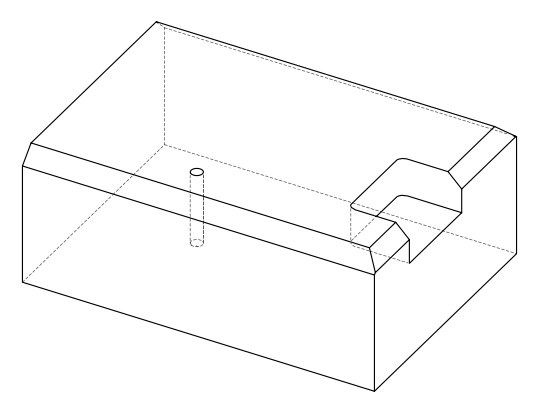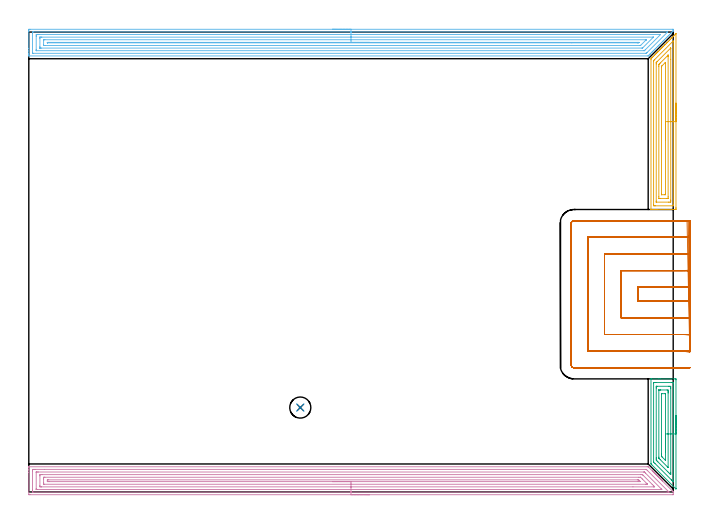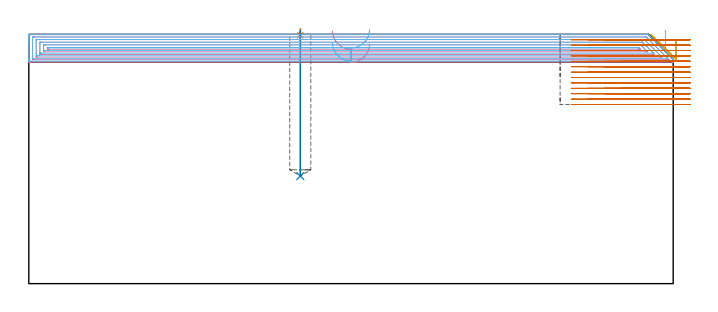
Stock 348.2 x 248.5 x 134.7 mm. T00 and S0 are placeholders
(PLAN: 7 operations, 3 tool changes, 67.3 min)
(1 SPOT_DRILL | STEP1POCKET | NXT0321_9005460120000 | 0.03 min | 0 mm3)
(2 DRILL_BLIND_HOLE_INTO_CENTER | STEP1POCKET | UGT0301_225 | 0.32 min | 7564 mm3)
(3 AREA_MILL | FG_CHAMFER_SURFACE | UGT0205_001 | 2.41 min | 6189 mm3)
(4 AREA_MILL_1 | FG_CHAMFER_SURFACE_1 | UGT0205_001 | 16.66 min | 38740 mm3)
(5 AREA_MILL_2 | FG_CHAMFER_SURFACE_2 | UGT0205_001 | 3.83 min | 9365 mm3)
(6 AREA_MILL_3 | FG_CHAMFER_SURFACE_3 | UGT0205_001 | 16.59 min | 35207 mm3)
(7 MILL_SLOT | SLOT_PARTIAL_RECTANGULAR | NXT0201_011 | Follow Part, ap 3, ae 75% | 27.5 min | 209746 mm3)
(TOOL NXT0321_9005460120000 | NC Spot Drill, 142deg, 12mm, Carbide, Uncoated | D12 PA142 FL30 Z2)
(TOOL UGT0301_225 | Twist Drill 11.4 mm | D11.4 PA118 FL92 Z2)
(TOOL UGT0205_001 | Chamfer Mill 20 x 3 x 45 deg. | D20 FL50 Z2)
(TOOL NXT0201_011 | ENDMILL 12mm [2P460-1200-NA 1630] | D12 FL38 Z6)
(OP 1 SPOT_DRILL)
G17 G21 G94 G90
T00 M6
G54
G17 G0 G90 X146.7 Y45.6 S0 M3
G43 Z144.7 H0
G94 G81 G98 Z134.209 F250. R137.7
G80
M5
M2
(OP 2 DRILL_BLIND_HOLE_INTO_CENTER)
G17 G21 G94 G90
T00 M6
G54
G17 G0 G90 X146.7 Y45.6 S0 M3
G43 Z144.7 H0
G94 G81 G98 Z58.1 F250. R136.7
G80
M5
M2
(OP 3 AREA_MILL)
G17 G21 G94 G90
T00 M6
G54
G17 G0 G90 X349.7 Y41.35 S1061 M3
G43 Z144.7 H0
Z131.2
G94 G1 Y41.312 Z130.328 F250.
Y41.198 Z129.463
Y41.009 Z128.612
Y40.747 Z127.78
Y40.413 Z126.974
Y40.01 Z126.2
Y39.541 Z125.464
Y39.01 Z124.772
Y38.421 Z124.129
Y37.778 Z123.54
Y37.086 Z123.008
Y36.35 Z122.54
Y35.576 Z122.137
Y34.77 Z121.803
Y33.938 Z121.541
Y33.086 Z121.352
Y32.221 Z121.238
Y31.35 Z121.2
Y1.788
X349.697 Y1.698 Z121.202
X349.691 Y1.616 Z121.205
X349.607 Y1.695 Z121.29
X349.481 Y1.819 Z121.418
X349.395 Y1.905 Z121.504
X336.65 Y14.65 Z134.25
X336.367 Y14.932 Z134.53
X336.204 Y15.095 Z134.69
X336.2 Y15.403 Z134.7
Y61.029
X336.204 Y61.092 Z134.69
X336.215 Y61.1 Z134.678
X336.372 Z134.526
X340.43 Z130.468
X341.175 Z129.719
X349.163 Z121.733
X349.539 Y61.097 Z121.357
X349.691 Y61.09 Z121.205
X349.699 Y60.937 Z121.199
X349.7 Y60.586 Z121.2
Y31.35
X348.286 Z122.614
X348.285 Y5.648 Z122.615
X348.275 Y5.486 Z122.625
X348.097 Y5.658 Z122.803
X347.388 Y6.362 Z123.512
X347.206 Y6.544 Z123.694
X338.347 Y15.403 Z132.553
X337.625 Y16.137 Z133.275
X337.615 Y16.289 Z133.285
Y16.299
Y58.824
X337.625 Y59.09 Z133.275
X338.227 Y59.098 Z132.673
X338.512 Y59.099 Z132.388
X339.113 Y59.1 Z131.787
X347.388 Y59.099 Z123.512
X347.992 Y59.096 Z122.908
X348.275 Y59.09 Z122.625
X348.285 Y58.814 Z122.615
X348.286 Y58.804 Z122.614
Y31.35
X346.872 Z124.028
X346.871 Y10.603 Z124.029
X346.87 Y10.087 Z124.03
X346.869 Y9.72 Z124.031
X346.865 Y9.365 Z124.035
X346.5 Y9.711 Z124.4
X346.114 Y10.087 Z124.786
X345.613 Y10.587 Z125.287
X345.225 Y10.973 Z125.675
X339.911 Y16.289 Z130.989
X339.4 Y16.805 Z131.5
X339.036 Y17.175 Z131.864
X339.032 Y17.542 Z131.868
X339.029 Y18.061 Z131.871
Y18.431
Y56.156
X339.03 Y56.525 Z131.87
X339.034 Y57.042 Z131.866
X339.035 Y57.079 Z131.865
X339.168 Y57.09 Z131.732
X339.284 Y57.097 Z131.616
X339.342 Y57.1 Z131.558
X339.4 Z131.5
X345.613 Z125.287
X346.445 Y57.097 Z124.455
X346.5 Y57.091 Z124.4
X346.865 Y57.042 Z124.035
X346.868 Y56.675 Z124.032
X346.871 Y56.156 Z124.029
Y55.786
X346.872 Y31.35 Z124.028
X345.457 Z125.443
Y13.372
X345.456 Y13.242 Z125.444
X345.454 Y13.211 Z125.446
X345.452 Y13.209 Z125.448
X345.446 Y13.211 Z125.454
X345.401 Y13.252 Z125.499
X345.017 Y13.631 Z125.883
X341.175 Y17.474 Z129.725
X340.589 Y18.061 Z130.311
X340.506 Y18.149 Z130.394
X340.458 Y18.202 Z130.442
X340.45 Y18.245 Z130.45
X340.447 Y18.426 Z130.453
X340.443 Y18.791 Z130.457
Y54.932
X340.444 Y55.024 Z130.456
X340.447 Y55.068 Z130.453
X340.449 Y55.085 Z130.451
X340.465 Y55.093 Z130.435
X341.175 Y55.099 Z129.725
X341.346 Y55.1 Z129.554
X344.897 Y55.099 Z126.003
X345.441 Y55.09 Z125.459
X345.454 Y54.543 Z125.446
X345.456 Y54.384 Z125.444
X345.457 Y53.653 Z125.443
Y53.498
Y31.35
X344.043 Z126.857
X344.042 Y17.103 Z126.858
X344.041 Y17.086 Z126.859
X344.039 Y17.073 Z126.861
X344.037 Y17.072 Z126.863
X344.017 Y17.088 Z126.883
X343.924 Y17.175 Z126.976
X342.152 Y18.947 Z128.748
X342.062 Y19.039 Z128.838
X341.87 Y19.24 Z129.03
X341.862 Y19.628 Z129.038
X341.859 Y19.833 Z129.041
X341.857 Y20.037 Z129.043
Y20.719
Y52.612
X341.858 Y52.817 Z129.042
X341.861 Y53.023 Z129.039
X341.864 Y53.079 Z129.036
X341.869 Y53.091 Z129.031
X341.88 Y53.093 Z129.02
X341.94 Y53.097 Z128.96
X342.062 Y53.099 Z128.838
X343.838 Z127.062
X344. Y53.096 Z126.9
X344.028 Y53.093 Z126.872
X344.036 Y53.09 Z126.864
X344.038 Y53.063 Z126.862
X344.041 Y52.954 Z126.859
X344.043 Y52.818 Z126.857
Y52.612
Y31.35
Y30.478 Z126.895
Y29.613 Z127.009
Y28.762 Z127.198
Y27.93 Z127.46
Y27.124 Z127.794
Y26.35 Z128.197
Y25.614 Z128.665
Y24.922 Z129.196
Y24.279 Z129.786
Y23.689 Z130.429
Y23.158 Z131.121
Y22.69 Z131.857
Y22.287 Z132.631
Y21.953 Z133.437
Y21.691 Z134.269
Y21.502 Z135.12
Y21.388 Z135.985
Y21.35 Z136.857
G0 Z144.7
M5
M2
(OP 4 AREA_MILL_1)
G17 G21 G94 G90
T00 M6
G54
G17 G0 G90 X184.1 Y-1.5 S1061 M3
G43 Z144.7 H0
Z129.6
G94 G1 X184.062 Z128.729 F250.
X183.948 Z127.864
X183.759 Z127.012
X183.497 Z126.18
X183.163 Z125.374
X182.76 Z124.6
X182.291 Z123.864
X181.76 Z123.172
X181.171 Z122.529
X180.528 Z121.94
X179.836 Z121.409
X179.1 Z120.94
X178.326 Z120.537
X177.52 Z120.203
X176.688 Z119.941
X175.836 Z119.752
X174.972 Z119.638
X174.1 Z119.6
X0.63
X0.218 Y-1.495 Z119.603
X0.01 Y-1.492 Z119.606
X0. Y-1.28 Z119.817
Y10.468 Z131.563
Y11.874 Z132.971
Y12.235 Z133.33
Y13.207 Z134.307
X0.008 Y13.585 Z134.676
X0.009 Y13.597 Z134.688
X0.183 Y13.6 Z134.7
X334.158
X334.696 Y13.598 Z134.684
X334.735 Y13.566 Z134.664
X336.95 Y11.352 Z132.448
X337.055 Y11.246 Z132.345
X337.138 Y11.162 Z132.261
X337.245 Y11.057 Z132.153
X337.346 Y10.955 Z132.054
X337.436 Y10.864 Z131.963
X337.539 Y10.762 Z131.858
X337.637 Y10.663 Z131.763
X337.734 Y10.566 Z131.665
X337.834 Y10.468 Z131.564
X337.928 Y10.372 Z131.472
X338.033 Y10.268 Z131.367
X338.128 Y10.173 Z131.269
X338.219 Y10.081 Z131.181
X338.331 Y9.97 Z131.069
X338.423 Y9.879 Z130.975
X338.51 Y9.79 Z130.889
X338.629 Y9.672 Z130.771
X338.717 Y9.584 Z130.68
X338.801 Y9.499 Z130.598
X338.927 Y9.374 Z130.473
X339.012 Y9.29 Z130.386
X339.092 Y9.208 Z130.307
X339.225 Y9.076 Z130.175
X339.306 Y8.995 Z130.091
X339.384 Y8.917 Z130.016
X339.523 Y8.778 Z129.877
X339.601 Y8.701 Z129.797
X339.675 Y8.626 Z129.725
X339.821 Y8.479 Z129.579
X339.895 Y8.406 Z129.503
X339.966 Y8.335 Z129.434
X340.119 Y8.181 Z129.281
X340.19 Y8.112 Z129.208
X340.257 Y8.044 Z129.143
X340.417 Y7.883 Z128.982
X340.484 Y7.817 Z128.914
X340.548 Y7.752 Z128.851
X340.715 Y7.585 Z128.684
X340.779 Y7.523 Z128.619
X340.839 Y7.461 Z128.56
X341.013 Y7.287 Z128.386
X341.073 Y7.228 Z128.325
X341.13 Y7.17 Z128.269
X341.311 Y6.989 Z128.088
X341.368 Y6.934 Z128.03
X341.421 Y6.879 Z127.978
X341.609 Y6.691 Z127.79
X341.662 Y6.639 Z127.736
X341.712 Y6.588 Z127.687
X341.907 Y6.393 Z127.492
X341.957 Y6.345 Z127.442
X342.003 Y6.297 Z127.396
X342.205 Y6.095 Z127.194
X342.251 Y6.05 Z127.147
X342.294 Y6.006 Z127.105
X342.503 Y5.797 Z126.896
X347.868 Y0.432 Z121.531
X347.995 Y0.307 Z121.403
X348.167 Y0.13 Z121.229
X348.191 Y0.097 Z121.195
X348.195 Y0.086 Z121.184
X348.2 Y0.061 Z121.159
Y-1.199 Z119.897
Y-1.378 Z119.717
X348.197 Y-1.491 Z119.605
X348.018 Y-1.5 Z119.6
X174.1
Y-0.086 Z121.014
X2.367 Y-0.085 Z121.015
X2.025 Y-0.079 Z121.021
X2.01 Y0.032 Z121.132
X2.003 Y0.275 Z121.375
X2.001 Y0.749 Z121.849
X2. Y1.161 Z122.261
X2.001 Y11.352 Z132.452
X2.003 Y11.762 Z132.862
X2.01 Y12.171 Z133.271
X2.418 Y12.184 Z133.284
X2.469 Y12.185 Z133.285
X3.312 Y12.186 Z133.286
X8.468
X333.314
X333.525 Y12.183 Z133.283
X333.629 Y12.181 Z133.281
X333.651 Y12.179 Z133.279
X333.699 Y12.139 Z133.239
X333.803 Y12.04 Z133.14
X334.158 Y11.692 Z132.792
X345.782 Y0.067 Z121.167
X345.868 Y-0.023 Z121.077
X345.882 Y-0.042 Z121.058
X345.903 Y-0.079 Z121.021
X345.782 Y-0.083 Z121.017
X345.731 Y-0.085 Z121.015
X344.888 Y-0.086 Z121.014
X174.1
Y1.329 Z122.429
X4.513
X4.206 Y1.33 Z122.43
X4.104 Y1.332 Z122.432
X4.025 Y1.335 Z122.435
X4.01 Y1.339 Z122.439
X4.006 Y1.37 Z122.47
X4.003 Y1.428 Z122.528
X4.001 Y1.632 Z122.732
X4. Y1.836 Z122.936
X4.001 Y10.671 Z131.771
X4.006 Y10.739 Z131.839
X4.01 Y10.761 Z131.861
X4.018 Y10.765 Z131.865
X4.053 Y10.767 Z131.867
X4.206 Y10.77 Z131.87
X4.793 Y10.771 Z131.871
X5.101 Y10.772 Z131.872
X332.369 Y10.771 Z131.871
X332.472 Y10.77 Z131.87
X332.553 Y10.768 Z131.868
X332.605 Y10.765 Z131.865
X332.646 Y10.743 Z131.843
X332.928 Y10.468 Z131.568
X333.264 Y10.137 Z131.237
X341.767 Y1.632 Z122.732
X341.915 Y1.48 Z122.58
X342.03 Y1.359 Z122.459
X342.05 Y1.335 Z122.435
X342.013 Y1.333 Z122.433
X341.926 Y1.331 Z122.431
X341.618 Y1.329 Z122.429
X341.311
X174.1
Y2.743 Z123.843
X6.889
X6.658 Y2.744 Z123.844
X6.132 Y2.748 Z123.848
X6.011 Y2.75 Z123.85
X6.007 Y2.959 Z124.059
X6. Y3.394 Z124.494
Y8.695 Z129.795
X6.008 Y9.14 Z130.24
X6.013 Y9.35 Z130.45
X6.229 Y9.353 Z130.453
X6.889 Y9.357 Z130.457
X7.119
X330.811
X331.475 Y9.353 Z130.453
X331.569 Y9.35 Z130.45
X331.592 Y9.347 Z130.447
X331.617 Y9.327 Z130.427
X331.668 Y9.279 Z130.379
X331.865 Y9.086 Z130.186
X336.84 Y4.111 Z125.211
X337.55 Y3.399 Z124.499
X337.734 Y3.212 Z124.312
X338.172 Y2.75 Z123.85
X337.734 Y2.745 Z123.845
X337.504 Y2.744 Z123.844
X326.454 Y2.743 Z123.843
X174.1
Y4.157 Z125.257
X8.55
X8.295 Y4.159 Z125.259
X8.125 Y4.162 Z125.262
X8.009 Y4.166 Z125.266
X8.007 Y4.188 Z125.288
X8.004 Y4.283 Z125.383
X8. Y4.952 Z126.052
Y5.166 Z126.266
Y6.719 Z127.819
X8.001 Y7.602 Z128.702
X8.003 Y7.817 Z128.917
X8.007 Y7.9 Z129.
X8.01 Y7.936 Z129.036
X8.168 Y7.939 Z129.039
X8.422 Y7.942 Z129.042
X8.55 Y7.943 Z129.043
X8.677
X329.687
X330.456 Y7.941 Z129.041
X330.517 Y7.939 Z129.039
X330.545 Y7.936 Z129.036
X330.581 Y7.911 Z129.011
X330.681 Y7.817 Z128.917
X331.475 Y7.027 Z128.127
X334.158 Y4.343 Z125.443
X334.215 Y4.283 Z125.383
X334.27 Y4.219 Z125.319
X334.312 Y4.163 Z125.263
X334.281 Y4.161 Z125.261
X334.158 Y4.159 Z125.259
X333.391 Y4.157 Z125.257
X333.264
X174.1
Y5.571 Z126.671
X10.95
X10.466 Y5.573 Z126.673
X10.05 Y5.577 Z126.677
X10.01 Y5.579 Z126.679
X10.004 Y5.622 Z126.722
Y6.05 Z127.15
X10.007 Y6.503 Z127.603
X10.018 Y6.522 Z127.622
X10.042 Y6.525 Z127.625
X10.102 Y6.527 Z127.627
X10.223 Y6.528 Z127.628
X10.466 Y6.529 Z127.629
X328.793 Y6.528 Z127.628
X329.204 Y6.527 Z127.627
X329.444 Y6.524 Z127.624
X329.501 Y6.522 Z127.622
X329.572 Y6.468 Z127.568
X329.687 Y6.361 Z127.461
X329.997 Y6.05 Z127.15
X330.302 Y5.738 Z126.838
X330.445 Y5.578 Z126.678
X330.333 Y5.575 Z126.675
X330.17 Y5.573 Z126.673
X329.687 Y5.571 Z126.671
X329.277
X174.1
X173.228 Z126.709
X172.363 Z126.823
X171.512 Z127.012
X170.68 Z127.274
X169.874 Z127.608
X169.1 Z128.011
X168.364 Z128.48
X167.672 Z129.011
X167.029 Z129.6
X166.44 Z130.243
X165.908 Z130.935
X165.44 Z131.671
X165.037 Z132.445
X164.703 Z133.251
X164.441 Z134.083
X164.252 Z134.935
X164.138 Z135.8
X164.1 Z136.671
G0 Z144.7
M5
M2
(OP 5 AREA_MILL_2)
G17 G21 G94 G90
T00 M6
G54
G17 G0 G90 X349.7 Y210.1 S1061 M3
G43 Z144.7 H0
Z131.2
G94 G1 Y210.062 Z130.329 F250.
Y209.948 Z129.464
Y209.759 Z128.612
Y209.497 Z127.78
Y209.163 Z126.974
Y208.76 Z126.2
Y208.291 Z125.464
Y207.76 Z124.772
Y207.171 Z124.129
Y206.528 Z123.54
Y205.836 Z123.009
Y205.1 Z122.54
Y204.326 Z122.137
Y203.52 Z121.803
Y202.688 Z121.541
Y201.836 Z121.352
Y200.971 Z121.238
Y200.1 Z121.2
Y153.567
X349.699 Y153.214 Z121.201
X349.694 Y152.679 Z121.203
X349.692 Y152.608 Z121.206
X349.163 Y152.6 Z121.734
X339.4 Z131.495
X338.845 Z132.052
X338.512 Z132.384
X337.957 Z132.939
X337.625 Z133.27
X336.959 Z133.94
X336.603 Z134.297
X336.233 Y152.607 Z134.658
X336.203 Y152.61 Z134.688
X336.2 Y152.767 Z134.7
Y233.59
X336.207 Y234.1 Z134.693
X336.211 Y234.111 Z134.689
X336.582 Y234.483 Z134.317
X336.737 Y234.639 Z134.16
X337.181 Y235.081 Z133.719
X337.475 Y235.376 Z133.423
X337.625 Y235.526 Z133.272
X338.06 Y235.96 Z132.84
X338.368 Y236.269 Z132.53
X338.512 Y236.414 Z132.384
X338.931 Y236.831 Z131.969
X338.956 Y236.856 Z131.944
X339.261 Y237.162 Z131.637
X339.4 Y237.301 Z131.497
X339.803 Y237.703 Z131.097
X339.886 Y237.786 Z131.014
X340.154 Y238.055 Z130.744
X340.287 Y238.189 Z130.609
X340.674 Y238.574 Z130.226
X340.79 Y238.69 Z130.11
X341.047 Y238.948 Z129.851
X341.175 Y239.077 Z129.721
X341.546 Y239.446 Z129.354
X341.694 Y239.594 Z129.206
X341.94 Y239.841 Z128.958
X342.062 Y239.964 Z128.834
X342.417 Y240.317 Z128.482
X342.598 Y240.498 Z128.301
X342.833 Y240.734 Z128.065
X342.95 Y240.852 Z127.946
X343.289 Y241.189 Z127.611
X343.503 Y241.403 Z127.397
X343.727 Y241.627 Z127.172
X343.838 Y241.739 Z127.058
X344.407 Y242.307 Z126.493
X344.62 Y242.52 Z126.278
X344.725 Y242.627 Z126.171
X345.169 Y243.069 Z125.73
X345.613 Y243.514 Z125.283
X346.056 Y243.957 Z124.843
X346.5 Y244.402 Z124.396
X346.704 Y244.604 Z124.195
X346.775 Y244.675 Z124.125
X347.388 Y245.29 Z123.508
X347.597 Y245.497 Z123.302
X347.646 Y245.546 Z123.254
X348.275 Y246.177 Z122.621
X348.517 Y246.417 Z122.383
X349.163 Y247.065 Z121.733
X349.384 Y247.283 Z121.516
X349.607 Y247.507 Z121.292
X349.683 Y247.581 Z121.215
X349.694 Y247.583 Z121.204
X349.699 Y247.581 Z121.199
X349.7 Y200.1 Z121.2
X348.286 Z122.614
Y154.99
X348.275 Y154.61 Z122.625
X347.784 Y154.601 Z123.116
X338.512 Y154.6 Z132.388
X338.021 Y154.601 Z132.879
X337.625 Y154.61 Z133.275
X337.614 Y155. Z133.286
Y155.01
Y232.707
X337.625 Y233.063 Z133.275
X337.883 Y233.33 Z133.017
X338.139 Y233.59 Z132.761
X347.963 Y243.413 Z122.937
X348.122 Y243.568 Z122.778
X348.275 Y243.713 Z122.625
X348.285 Y243.413 Z122.615
X348.286 Y243.403 Z122.614
Y200.1
X346.871 Z124.029
Y157.679
X346.87 Y157.307 Z124.03
X346.866 Y156.786 Z124.034
X346.863 Y156.61 Z124.037
X346.683 Y156.603 Z124.217
X346.5 Y156.601 Z124.4
X345.798 Y156.6 Z125.102
X339.215 Y156.601 Z131.685
X339.091 Y156.604 Z131.809
X339.047 Y156.608 Z131.853
X339.034 Y156.613 Z131.866
X339.033 Y156.618 Z131.867
X339.03 Y156.662 Z131.87
X339.029 Y156.786 Z131.871
Y157.16
Y231.283
X339.033 Y231.804 Z131.867
X339.035 Y231.989 Z131.865
X339.04 Y232.029 Z131.86
X339.062 Y232.056 Z131.838
X339.104 Y232.101 Z131.796
X339.4 Y232.4 Z131.5
X339.547 Y232.548 Z131.353
X346.842 Y239.841 Z124.058
X346.853 Y239.848 Z124.047
X346.857 Y239.849 Z124.043
X346.864 Y239.841 Z124.036
X346.869 Y239.614 Z124.031
X346.87 Y239.469 Z124.03
X346.871 Y233.765 Z124.029
Y200.1
X345.457 Z125.443
Y159.465
X345.453 Y158.733 Z125.447
X345.45 Y158.626 Z125.45
X345.446 Y158.609 Z125.454
X345.423 Y158.606 Z125.477
X345.37 Y158.603 Z125.53
X345.155 Y158.601 Z125.745
X344.725 Y158.6 Z126.175
X341.147 Z129.753
X340.736 Y158.606 Z130.164
X340.53 Y158.61 Z130.37
X340.45 Y158.624 Z130.45
X340.443 Y159.465 Z130.457
Y230.018
X340.447 Y230.75 Z130.453
X340.45 Y230.911 Z130.45
X340.457 Y230.996 Z130.443
X340.526 Y231.07 Z130.374
X340.633 Y231.182 Z130.267
X340.769 Y231.319 Z130.131
X341.175 Y231.726 Z129.725
X345.361 Y235.912 Z125.539
X345.425 Y235.974 Z125.475
X345.447 Y235.991 Z125.453
X345.45 Z125.45
X345.453 Y235.985 Z125.447
X345.455 Y235.919 Z125.445
X345.457 Y235.532 Z125.443
Y235.376
Y200.1
X344.043 Z126.857
Y161.045
X344.041 Y160.838 Z126.859
X344.037 Y160.701 Z126.863
X344.033 Y160.61 Z126.867
X343.999 Y160.607 Z126.901
X343.838 Y160.603 Z127.062
X343.597 Y160.6 Z127.303
X341.97 Z128.93
X341.913 Y160.602 Z128.987
X341.882 Y160.605 Z129.018
X341.87 Y160.609 Z129.03
X341.864 Y160.633 Z129.036
X341.859 Y161.045 Z129.041
X341.857 Y161.252 Z129.043
Y229.331
X341.858 Y229.674 Z129.042
X341.861 Y229.846 Z129.039
X341.864 Y229.929 Z129.036
X341.877 Y229.967 Z129.023
X341.919 Y230.018 Z128.981
X341.99 Y230.091 Z128.91
X342.062 Y230.164 Z128.838
X343.838 Y231.939 Z127.062
X343.906 Y232.004 Z126.994
X344.032 Y232.122 Z126.868
X344.036 Y232.01 Z126.864
X344.041 Y231.804 Z126.859
X344.043 Y231.597 Z126.857
Y200.1
Y199.228 Z126.895
Y198.363 Z127.009
Y197.512 Z127.198
Y196.68 Z127.46
Y195.874 Z127.794
Y195.1 Z128.197
Y194.364 Z128.665
Y193.672 Z129.196
Y193.029 Z129.786
Y192.439 Z130.429
Y191.908 Z131.121
Y191.44 Z131.857
Y191.037 Z132.631
Y190.703 Z133.437
Y190.441 Z134.269
Y190.252 Z135.12
Y190.138 Z135.985
Y190.1 Z136.857
G0 Z144.7
M5
M2
(OP 6 AREA_MILL_3)
G17 G21 G94 G90
T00 M6
G54
G17 G0 G90 X164.1 Y250. S1061 M3
G43 Z144.7 H0
Z130.3
G94 G1 X164.138 Z129.429 F250.
X164.252 Z128.564
X164.441 Z127.712
X164.703 Z126.88
X165.037 Z126.074
X165.44 Z125.3
X165.908 Z124.564
X166.44 Z123.872
X167.029 Z123.229
X167.672 Z122.64
X168.364 Z122.109
X169.1 Z121.64
X169.874 Z121.237
X170.68 Z120.903
X171.512 Z120.641
X172.364 Z120.452
X173.228 Z120.338
X174.1 Z120.3
X348.017
X348.076 Y249.998 Z120.302
X348.2 Y249.991 Z120.305
Y249.559 Z120.74
Y249.459 Z120.839
X348.199 Y249.11 Z121.187
X348.166 Y249.066 Z121.233
X347.964 Y248.864 Z121.435
X347.868 Y248.768 Z121.531
X347.673 Y248.571 Z121.725
X347.095 Y247.995 Z122.305
X346.974 Y247.874 Z122.425
X346.785 Y247.683 Z122.613
X346.226 Y247.126 Z123.174
X345.897 Y246.795 Z123.501
X345.356 Y246.256 Z124.044
X345.009 Y245.907 Z124.389
X344.487 Y245.387 Z124.913
X344.121 Y245.02 Z125.277
X343.617 Y244.517 Z125.783
X343.233 Y244.132 Z126.165
X342.748 Y243.648 Z126.652
X342.346 Y243.244 Z127.053
X341.878 Y242.778 Z127.522
X341.458 Y242.356 Z127.94
X341.311 Y242.211 Z128.088
X341.015 Y241.915 Z128.385
X340.57 Y241.468 Z128.828
X340.108 Y241.008 Z129.292
X339.682 Y240.58 Z129.716
X339.201 Y240.101 Z130.199
X338.794 Y239.692 Z130.604
X338.293 Y239.193 Z131.106
X337.906 Y238.805 Z131.493
X337.386 Y238.286 Z132.013
X337.018 Y237.917 Z132.381
X336.84 Y237.74 Z132.559
X336.662 Y237.562 Z132.737
X336.13 Y237.029 Z133.269
X335.946 Y236.846 Z133.454
X335.793 Y236.693 Z133.607
X335.686 Y236.585 Z133.713
X335.648 Y236.547 Z133.751
X335.242 Y236.141 Z134.157
X335.052 Y235.952 Z134.348
X334.937 Y235.837 Z134.462
X334.722 Y235.625 Z134.67
X334.695 Y235.604 Z134.689
X334.605 Y235.6 Z134.7
X0.182
X0.01 Y235.603 Z134.688
X0.008 Y235.638 Z134.654
X0. Y236.042 Z134.258
Y236.304 Z133.996
Y237.029 Z133.266
Y238.279 Z132.018
Y239.692 Z130.603
Y248.834 Z121.463
X0.004 Y249.459 Z120.839
X0.008 Y249.992 Z120.306
X0.091 Y249.994 Z120.304
X0.63 Y250. Z120.3
X174.1
Y248.586 Z121.714
X344.888 Y248.585 Z121.715
X345.209 Y248.571 Z121.729
X345.053 Y248.407 Z121.893
X344.888 Y248.238 Z122.062
X334.158 Y237.507 Z132.793
X333.916 Y237.269 Z133.031
X333.667 Y237.029 Z133.271
X333.278 Y237.015 Z133.285
X333.264 Y237.014 Z133.286
X2.418 Y237.015 Z133.285
X2.01 Y237.029 Z133.271
X2.001 Y237.443 Z132.857
X2. Y247.683 Z122.617
X2.001 Y248.097 Z122.203
X2.01 Y248.571 Z121.729
X2.403 Y248.585 Z121.715
X2.418 Y248.586 Z121.714
X174.1
Y247.171 Z123.129
X341.09
X341.311 Y247.169 Z123.131
X341.331 Y247.168 Z123.132
X341.347 Y247.166 Z123.134
X341.341 Y247.152 Z123.148
X341.33 Y247.134 Z123.166
X341.311 Y247.111 Z123.189
X333.005 Y238.805 Z131.495
X332.687 Y238.489 Z131.811
X332.638 Y238.445 Z131.855
X332.624 Y238.436 Z131.864
X332.605 Y238.433 Z131.867
X332.559 Y238.43 Z131.87
X332.369 Y238.429 Z131.871
X4.206
X4.08 Y238.431 Z131.869
X4.035 Y238.433 Z131.867
X4.017 Y238.435 Z131.865
X4.01 Y238.464 Z131.836
X4.005 Y238.6 Z131.7
X4.001 Y238.805 Z131.495
X4. Y239.009 Z131.291
Y246.112 Z124.188
X4.004 Y246.795 Z123.505
X4.009 Y246.992 Z123.308
X4.026 Y247.165 Z123.135
X4.206 Y247.167 Z123.133
X4.723 Y247.17 Z123.13
X5.1 Y247.171 Z123.129
X5.616
X174.1
Y245.757 Z124.543
X336.992
X337.404 Y245.752 Z124.548
X337.472 Y245.75 Z124.55
X337.486 Y245.746 Z124.554
X337.471 Y245.728 Z124.572
X337.404 Y245.656 Z124.644
X337.325 Y245.574 Z124.726
X337.251 Y245.5 Z124.8
X331.761 Y240.011 Z130.289
X331.645 Y239.898 Z130.402
X331.606 Y239.863 Z130.437
X331.586 Y239.85 Z130.45
X331.567 Y239.848 Z130.452
X331.475 Y239.844 Z130.456
X331.323 Y239.843 Z130.457
X6.737
X6.104 Y239.845 Z130.455
X6.032 Y239.848 Z130.452
X6.014 Y239.849 Z130.451
X6.01 Y239.865 Z130.435
X6.006 Y239.919 Z130.381
X6.002 Y240.137 Z130.163
X6. Y240.575 Z129.725
Y245.014 Z125.286
X6.002 Y245.461 Z124.839
X6.007 Y245.681 Z124.619
X6.01 Y245.735 Z124.565
X6.016 Y245.751 Z124.549
X6.041 Y245.752 Z124.548
X6.148 Y245.755 Z124.545
X6.889 Y245.757 Z124.543
X7.04
X174.1
Y244.343 Z125.957
X333.264
X333.476 Y244.341 Z125.959
X333.617 Y244.338 Z125.962
X333.626 Y244.337 Z125.963
X333.611 Y244.319 Z125.981
X333.571 Y244.273 Z126.027
X333.517 Y244.216 Z126.084
X333.434 Y244.132 Z126.168
X330.675 Y241.375 Z128.925
X330.581 Y241.284 Z129.016
X330.554 Y241.264 Z129.036
X330.537 Y241.262 Z129.038
X330.496 Y241.259 Z129.041
X330.411 Y241.257 Z129.043
X330.24
X8.677
X8.464 Y241.259 Z129.041
X8.04 Y241.264 Z129.036
X8.009 Y241.268 Z129.032
X8.006 Y241.281 Z129.019
X8.003 Y241.313 Z128.987
X8.001 Y241.372 Z128.928
X8. Y241.468 Z128.832
Y243.916 Z126.384
X8.003 Y244.132 Z126.168
X8.008 Y244.299 Z126.001
X8.01 Y244.335 Z125.965
X8.11 Y244.338 Z125.962
X8.252 Y244.341 Z125.959
X8.465 Y244.343 Z125.957
X8.677
X174.1
Y242.929 Z127.371
X329.11
X329.57 Y242.926 Z127.374
X329.687 Y242.924 Z127.376
X329.747 Y242.922 Z127.378
X329.722 Y242.876 Z127.424
X329.714 Y242.865 Z127.435
X329.687 Y242.836 Z127.464
X329.531 Y242.69 Z127.61
X329.363 Y242.678 Z127.622
X329.052 Y242.674 Z127.626
X328.793 Y242.672 Z127.628
X293.41 Y242.671 Z127.629
X10.148
X10.064 Y242.673 Z127.627
X10.023 Y242.676 Z127.624
X10.01 Y242.678 Z127.622
X10.008 Y242.688 Z127.612
X10.002 Y242.816 Z127.484
X10.007 Y242.897 Z127.403
X10.01 Y242.921 Z127.379
X10.039 Y242.923 Z127.377
X10.206 Y242.926 Z127.374
X10.466 Y242.928 Z127.372
X10.783 Y242.929 Z127.371
X174.1
X174.972 Z127.409
X175.836 Z127.523
X176.688 Z127.712
X177.52 Z127.974
X178.326 Z128.308
X179.1 Z128.711
X179.836 Z129.18
X180.528 Z129.711
X181.171 Z130.3
X181.76 Z130.943
X182.292 Z131.635
X182.76 Z132.371
X183.163 Z133.145
X183.497 Z133.951
X183.759 Z134.783
X183.948 Z135.635
X184.062 Z136.5
X184.1 Z137.371
G0 Z144.7
M5
M2
(OP 7 MILL_SLOT)
G17 G21 G94 G90
T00 M6
G54
G17 G0 G90 X357.197 Y110.76 S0 M3
G43 Z144.7 H1
Z131.785
G94 G1 X354.2 Y110.632 F250.
G2 X352.672 Y110.6 R36. F500.
G1 X329.1
Y103.1
X352.672
G2 X354.2 Y103.068 R36.
G1 X357.197 Y102.94 F250.
X357.195 Y119.813
X354.2 Y119.643
G2 X352.672 Y119.6 R27. F500.
G1 X320.1
Y94.1
X352.672
G2 X354.2 Y94.057 R27.
G1 X357.195 Y93.887 F250.
X357.189 Y128.92
X354.2 Y128.665
G2 X352.672 Y128.6 R18. F500.
G1 X311.1
Y85.1
X352.672
G2 X354.2 Y85.035 R18.
G1 X357.189 Y84.78 F250.
X357.156 Y138.24
X354.2 Y137.731
G2 X352.672 Y137.6 R9. F500.
G1 X302.1
Y76.1
X352.672
G2 X354.2 Y75.969 R9.
G1 X357.156 Y75.46 F250.
X355.672 Y146.6
X352.672
X294.6 F500.
G3 X293.1 Y145.1 R1.5
G1 Y68.6
G3 X294.6 Y67.1 R1.5
G1 X352.672
X355.672 F250.
G0 X357.199 Y110.679 Z128.869
G1 X354.2 Y110.61
G2 X353.366 Y110.6 R36. F500.
G1 X329.1
Y103.1
X353.366
G2 X354.2 Y103.09 R36.
G1 X357.199 Y103.021 F250.
Y119.706
X354.2 Y119.613
G2 X353.366 Y119.6 R27. F500.
G1 X320.1
Y94.1
X353.366
G2 X354.2 Y94.087 R27.
G1 X357.199 Y93.994 F250.
X357.197 Y128.758
X354.2 Y128.619
G2 X353.366 Y128.6 R18. F500.
G1 X311.1
Y85.1
X353.366
G2 X354.2 Y85.081 R18.
G1 X357.197 Y84.942 F250.
X357.187 Y137.917
X354.2 Y137.639
G2 X353.366 Y137.6 R9. F500.
G1 X302.1
Y76.1
X353.366
G2 X354.2 Y76.061 R9.
G1 X357.187 Y75.783 F250.
X356.366 Y146.6
X353.366
X294.6 F500.
G3 X293.1 Y145.1 R1.5
G1 Y68.6
G3 X294.6 Y67.1 R1.5
G1 X353.366
X356.366 F250.
G0 X357.2 Y110.6 Z125.954
G1 X354.2
X329.1 F500.
Y103.1
X354.2
X357.2 F250.
Y119.6
X354.2
X320.1 F500.
Y94.1
X354.2
X357.2 F250.
Y128.6
X354.2
X311.1 F500.
Y85.1
X354.2
X357.2 F250.
Y137.6
X354.2
X302.1 F500.
Y76.1
X354.2
X357.2 F250.
Y146.6
X354.2
X294.6 F500.
G3 X293.1 Y145.1 R1.5
G1 Y68.6
G3 X294.6 Y67.1 R1.5
G1 X354.199
X357.199 F250.
G0 X357.2 Y110.6 Z123.038
G1 X354.2
X329.1 F500.
Y103.1
X354.2
X357.2 F250.
Y119.6
X354.2
X320.1 F500.
Y94.1
X354.2
X357.2 F250.
Y128.6
X354.2
X311.1 F500.
Y85.1
X354.2
X357.2 F250.
Y137.6
X354.2
X302.1 F500.
Y76.1
X354.2
X357.2 F250.
Y146.6
X354.2
X294.6 F500.
G3 X293.1 Y145.1 R1.5
G1 Y68.6
G3 X294.6 Y67.1 R1.5
G1 X354.2
X357.2 F250.
G0 Y110.6 Z120.123
G1 X354.2
X329.1 F500.
Y103.1
X354.2
X357.2 F250.
Y119.6
X354.2
X320.1 F500.
Y94.1
X354.2
X357.2 F250.
Y128.6
X354.2
X311.1 F500.
Y85.1
X354.2
X357.2 F250.
Y137.6
X354.2
X302.1 F500.
Y76.1
X354.2
X357.2 F250.
Y146.6
X354.2
X294.6 F500.
G3 X293.1 Y145.1 R1.5
G1 Y68.6
G3 X294.6 Y67.1 R1.5
G1 X354.2
X357.2 F250.
G0 Y110.6 Z117.208
G1 X354.2
X329.1 F500.
Y103.1
X354.2
X357.2 F250.
Y119.6
X354.2
X320.1 F500.
Y94.1
X354.2
X357.2 F250.
Y128.6
X354.2
X311.1 F500.
Y85.1
X354.2
X357.2 F250.
Y137.6
X354.2
X302.1 F500.
Y76.1
X354.2
X357.2 F250.
Y146.6
X354.2
X294.6 F500.
G3 X293.1 Y145.1 R1.5
G1 Y68.6
G3 X294.6 Y67.1 R1.5
G1 X354.2
X357.2 F250.
G0 Y110.6 Z114.292
G1 X354.2
X329.1 F500.
Y103.1
X354.2
X357.2 F250.
Y119.6
X354.2
X320.1 F500.
Y94.1
X354.2
X357.2 F250.
Y128.6
X354.2
X311.1 F500.
Y85.1
X354.2
X357.2 F250.
Y137.6
X354.2
X302.1 F500.
Y76.1
X354.2
X357.2 F250.
Y146.6
X354.2
X294.6 F500.
G3 X293.1 Y145.1 R1.5
G1 Y68.6
G3 X294.6 Y67.1 R1.5
G1 X354.2
X357.2 F250.
G0 Y110.6 Z111.377
G1 X354.2
X329.1 F500.
Y103.1
X354.2
X357.2 F250.
Y119.6
X354.2
X320.1 F500.
Y94.1
X354.2
X357.2 F250.
Y128.6
X354.2
X311.1 F500.
Y85.1
X354.2
X357.2 F250.
Y137.6
X354.2
X302.1 F500.
Y76.1
X354.2
X357.2 F250.
Y146.6
X354.2
X294.6 F500.
G3 X293.1 Y145.1 R1.5
G1 Y68.6
G3 X294.6 Y67.1 R1.5
G1 X354.2
X357.2 F250.
G0 Y110.6 Z108.462
G1 X354.2
X329.1 F500.
Y103.1
X354.2
X357.2 F250.
Y119.6
X354.2
X320.1 F500.
Y94.1
X354.2
X357.2 F250.
Y128.6
X354.2
X311.1 F500.
Y85.1
X354.2
X357.2 F250.
Y137.6
X354.2
X302.1 F500.
Y76.1
X354.2
X357.2 F250.
Y146.6
X354.2
X294.6 F500.
G3 X293.1 Y145.1 R1.5
G1 Y68.6
G3 X294.6 Y67.1 R1.5
G1 X354.2
X357.2 F250.
G0 Y110.6 Z105.546
G1 X354.2
X329.1 F500.
Y103.1
X354.2
X357.2 F250.
Y119.6
X354.2
X320.1 F500.
Y94.1
X354.2
X357.2 F250.
Y128.6
X354.2
X311.1 F500.
Y85.1
X354.2
X357.2 F250.
Y137.6
X354.2
X302.1 F500.
Y76.1
X354.2
X357.2 F250.
Y146.6
X354.2
X294.6 F500.
G3 X293.1 Y145.1 R1.5
G1 Y68.6
G3 X294.6 Y67.1 R1.5
G1 X354.2
X357.2 F250.
G0 Y110.6 Z102.631
G1 X354.2
X329.1 F500.
Y103.1
X354.2
X357.2 F250.
Y119.6
X354.2
X320.1 F500.
Y94.1
X354.2
X357.2 F250.
Y128.6
X354.2
X311.1 F500.
Y85.1
X354.2
X357.2 F250.
Y137.6
X354.2
X302.1 F500.
Y76.1
X354.2
X357.2 F250.
Y146.6
X354.2
X294.6 F500.
G3 X293.1 Y145.1 R1.5
G1 Y68.6
G3 X294.6 Y67.1 R1.5
G1 X354.2
X357.2 F250.
G0 Y110.6 Z99.715
G1 X354.2
X329.1 F500.
Y103.1
X354.2
X357.2 F250.
Y119.6
X354.2
X320.1 F500.
Y94.1
X354.2
X357.2 F250.
Y128.6
X354.2
X311.1 F500.
Y85.1
X354.2
X357.2 F250.
Y137.6
X354.2
X302.1 F500.
Y76.1
X354.2
X357.2 F250.
Y146.6
X354.2
X294.6 F500.
G3 X293.1 Y145.1 R1.5
G1 Y68.6
G3 X294.6 Y67.1 R1.5
G1 X354.2
X357.2 F250.
G0 Y110.6 Z96.8
G1 X354.2
X329.1 F500.
Y103.1
X354.2
X357.2 F250.
Y119.6
X354.2
X320.1 F500.
Y94.1
X354.2
X357.2 F250.
Y128.6
X354.2
X311.1 F500.
Y85.1
X354.2
X357.2 F250.
Y137.6
X354.2
X302.1 F500.
Y76.1
X354.2
X357.2 F250.
Y146.6
X354.2
X294.6 F500.
G3 X293.1 Y145.1 R1.5
G1 Y68.6
G3 X294.6 Y67.1 R1.5
G1 X354.2
X357.2 F250.
G0 Z144.7
M5
M2
